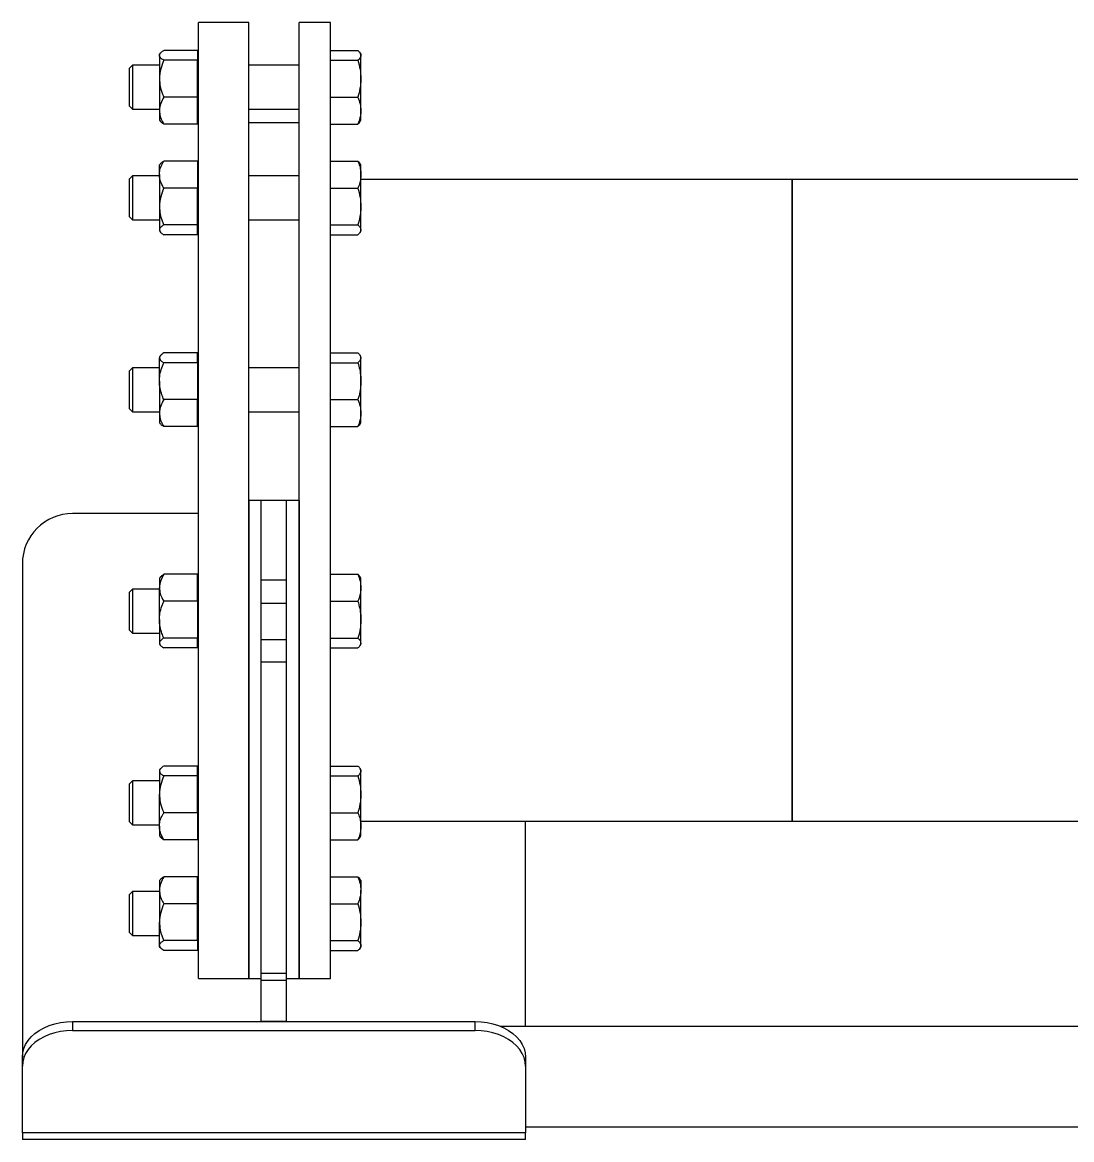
# Model space of a CAD drawing. Header units: inches. Extents: x 0.9 to 28, y -4.2 to 11.7.
# Drawn here: x 8.7701 to 8.9873, y 7.2933 to 7.5246 of the extents above; entities that cross this region are included whole.
import ezdxf

# ---------------------------------------------------------------- set-up
doc = ezdxf.new("R2010")
doc.units = ezdxf.units.IN
doc.header["$MEASUREMENT"] = 0

msp = doc.modelspace()

# ---------------------------------------------------------------- linework, layer by layer
at = {"color": 7, "linetype": 'Continuous', "lineweight": 25}
for p, q in [((8.816949689820218, 7.524617104737804), (8.806533023153552, 7.524617104737804)), ((8.80653302315355, 7.451271072742742), (8.806533023153552, 7.524617104737804)), ((8.816949689820216, 7.451271072742742), (8.816949689820218, 7.524617104737804)), ((8.833876773153552, 7.524617104737804), (8.827366356486886, 7.524617104737804)), ((8.827366356486884, 7.451271072742741), (8.827366356486886, 7.524617104737804)), ((8.83387677315355, 7.451271072742741), (8.833876773153552, 7.524617104737804)), ((8.798657528583677, 7.518257841173285), (8.798449689820218, 7.518016787273815)), ((8.798449689820218, 7.517783947086791), (8.798449689820218, 7.518016787273815)), ((8.798449689820218, 7.517783947086791), (8.798449689820218, 7.512952050748683)), ((8.806366356486885, 7.518805046930093), (8.799361148153551, 7.518805046930093)), ((8.806366356486885, 7.516762847243489), (8.799361148153551, 7.516762847243489)), ((8.806366356486885, 7.518805046930093), (8.806366356486885, 7.517783947086791)), ((8.806533023153552, 7.518016787273815), (8.806366356486885, 7.518016787273815)), ((8.806366356486885, 7.517783947086791), (8.806366356486885, 7.516762847243489)), ((8.806366356486885, 7.512952050748683), (8.806366356486885, 7.516762847243489)), ((8.833876773153552, 7.518805046930093), (8.839558111104125, 7.518805046930093)), ((8.833876773153552, 7.516762847243488), (8.839558111104125, 7.516762847243488)), ((8.840168439820218, 7.518016787273815), (8.84002926728647, 7.518257841173284)), ((8.840168439820218, 7.51778394708679), (8.840168439820218, 7.518016787273815)), ((8.840168439820218, 7.512952050748682), (8.840168439820218, 7.51778394708679)), ((8.792899168986885, 7.515740745607149), (8.792210106486886, 7.515051683107149)), ((8.792210106486886, 7.515051683107149), (8.792210106486884, 7.507315224773816)), ((8.798449689820218, 7.515740745607149), (8.792899168986885, 7.515740745607149)), ((8.792899168986885, 7.515740745607149), (8.792899168986885, 7.506626162273816)), ((8.827366356486886, 7.515740745607149), (8.816949689820218, 7.515740745607149)), ((8.798449689820218, 7.512952050748683), (8.798449689820218, 7.506351557602374)), ((8.806366356486885, 7.509141254253877), (8.806366356486885, 7.512952050748683)), ((8.840168439820218, 7.506351557602374), (8.840168439820218, 7.512952050748682)), ((8.792210106486884, 7.507315224773816), (8.792899168986885, 7.506626162273816)), ((8.806366356486885, 7.509141254253877), (8.799361148153551, 7.509141254253877)), ((8.806366356486885, 7.506351557602374), (8.806366356486885, 7.509141254253877)), ((8.833876773153552, 7.509141254253876), (8.839558111104125, 7.509141254253876)), ((8.792899168986885, 7.506626162273816), (8.798449689820218, 7.506626162273816)), ((8.798449689820218, 7.506351557602374), (8.798449689820218, 7.504350120607149)), ((8.806366356486885, 7.503561860950871), (8.806366356486885, 7.506351557602374)), ((8.816949689820218, 7.506626162273816), (8.827366356486886, 7.506626162273816)), ((8.840168439820218, 7.504350120607149), (8.840168439820218, 7.506351557602374)), ((8.798449689820218, 7.504350120607149), (8.798657528583675, 7.50410906670768)), ((8.806366356486885, 7.503561860950871), (8.799361148153551, 7.503561860950871)), ((8.806366356486885, 7.504350120607149), (8.806533023153552, 7.504350120607149)), ((8.827366356486884, 7.503783771404471), (8.816949689820218, 7.503783771404471)), ((8.833876773153552, 7.503561860950871), (8.839558111104125, 7.50356186095087)), ((8.84002926728647, 7.504109066707679), (8.840168439820218, 7.504350120607149)), ((8.806366356486885, 7.495888777311641), (8.799361148153551, 7.495888777311641)), ((8.806366356486885, 7.495888777311641), (8.806366356486885, 7.493099080660137)), ((8.833876773153552, 7.49588877731164), (8.839558111104125, 7.49588877731164)), ((8.798663604511312, 7.495348618488835), (8.798449689820218, 7.495100517655363)), ((8.798449689820218, 7.493099080660137), (8.798449689820218, 7.495100517655363)), ((8.798669088479388, 7.495354978861019), (8.79866360451131, 7.495348618488836)), ((8.806533023153552, 7.495100517655363), (8.806366356486885, 7.495100517655363)), ((8.840168439820218, 7.495100517655362), (8.840024807124399, 7.49534929678215)), ((8.840168439820218, 7.493099080660136), (8.840168439820218, 7.495100517655362)), ((8.792899168986885, 7.492824475988696), (8.792210106486884, 7.492135413488696)), ((8.792210106486886, 7.492135413488696), (8.792210106486884, 7.484398955155363)), ((8.798449689820218, 7.492824475988696), (8.792899168986885, 7.492824475988696)), ((8.792899168986885, 7.492824475988696), (8.792899168986885, 7.483709892655363)), ((8.798449689820218, 7.493099080660137), (8.798449689820218, 7.486498587513829)), ((8.806366356486885, 7.493099080660137), (8.806366356486885, 7.490309384008635)), ((8.827366356486884, 7.492824475988696), (8.816949689820218, 7.492824475988696)), ((8.840168439820218, 7.486498587513829), (8.840168439820218, 7.493099080660136)), ((8.929449689820217, 7.492065021404469), (8.840168439820218, 7.49206502140447)), ((9.169033023153547, 7.492065021404463), (8.929449689820213, 7.492065021404469)), ((8.929449689820213, 7.492065021404469), (8.92944968982021, 7.359252521404469)), ((8.929449689820217, 7.442845973618308), (8.929449689820217, 7.492065021404469)), ((8.806366356486885, 7.490309384008635), (8.799361148153551, 7.490309384008635)), ((8.806366356486885, 7.486498587513829), (8.806366356486885, 7.490309384008635)), ((8.833876773153552, 7.490309384008634), (8.839558111104125, 7.490309384008634)), ((8.798449689820218, 7.486498587513829), (8.798449689820218, 7.481666691175721)), ((8.806366356486885, 7.482687791019023), (8.806366356486885, 7.486498587513829)), ((8.840168439820218, 7.48166669117572), (8.840168439820218, 7.486498587513829)), ((8.792210106486884, 7.484398955155363), (8.792899168986885, 7.483709892655363)), ((8.792899168986885, 7.483709892655363), (8.798449689820218, 7.483709892655362)), ((8.806366356486885, 7.482687791019023), (8.799361148153551, 7.482687791019023)), ((8.806366356486885, 7.481666691175721), (8.806366356486885, 7.482687791019023)), ((8.816949689820216, 7.483709892655362), (8.827366356486884, 7.483709892655362)), ((8.833876773153552, 7.482687791019023), (8.839558111104125, 7.482687791019023)), ((8.798449689820218, 7.481666691175721), (8.798449689820218, 7.481433850988696)), ((8.798449689820218, 7.481433850988696), (8.798663604511312, 7.481185750155223)), ((8.806366356486885, 7.480645591332419), (8.799361148153551, 7.480645591332419)), ((8.806366356486885, 7.480645591332419), (8.806366356486885, 7.481666691175721)), ((8.806366356486885, 7.481433850988696), (8.806533023153552, 7.481433850988696)), ((8.833876773153552, 7.480645591332418), (8.839558111104125, 7.480645591332418)), ((8.840024807124397, 7.481185071861908), (8.840168439820218, 7.481433850988696)), ((8.840168439820218, 7.481433850988696), (8.840168439820218, 7.48166669117572)), ((8.798669088479386, 7.455662835561911), (8.798449689820218, 7.455408374356256)), ((8.798449689820218, 7.455408374356256), (8.798449689820218, 7.455175534169232)), ((8.798449689820218, 7.450343637831124), (8.798449689820218, 7.455175534169232)), ((8.806366356486883, 7.456196634012535), (8.799361148153551, 7.456196634012535)), ((8.806366356486883, 7.45415443432593), (8.799361148153551, 7.45415443432593)), ((8.806366356486883, 7.455175534169232), (8.806366356486883, 7.456196634012535)), ((8.80653302315355, 7.455408374356256), (8.806366356486883, 7.455408374356256)), ((8.806366356486883, 7.45415443432593), (8.806366356486883, 7.455175534169232)), ((8.806366356486883, 7.45415443432593), (8.806366356486883, 7.450343637831124)), ((8.83387677315355, 7.456196634012534), (8.839558111104125, 7.456196634012534)), ((8.83387677315355, 7.454154434325929), (8.839558111104125, 7.454154434325929)), ((8.840168439820218, 7.455408374356256), (8.840025862147895, 7.455655326128742)), ((8.840168439820218, 7.455175534169232), (8.840168439820218, 7.455408374356256)), ((8.840168439820218, 7.450343637831123), (8.840168439820218, 7.455175534169232)), ((8.792899168986885, 7.45313233268959), (8.792210106486884, 7.45244327018959)), ((8.792210106486884, 7.45244327018959), (8.792210106486884, 7.444706811856257)), ((8.798449689820218, 7.45313233268959), (8.792899168986885, 7.45313233268959)), ((8.792899168986885, 7.45313233268959), (8.792899168986882, 7.444017749356258)), ((8.827366356486884, 7.45313233268959), (8.816949689820216, 7.45313233268959)), ((8.798449689820218, 7.450343637831124), (8.798449689820218, 7.443743144684816)), ((8.806366356486883, 7.450343637831124), (8.806366356486883, 7.446532841336319)), ((8.806533023153547, 7.326700438071137), (8.80653302315355, 7.451271072742742)), ((8.816949689820214, 7.326700438071137), (8.816949689820216, 7.451271072742742)), ((8.827366356486882, 7.326700438071137), (8.827366356486884, 7.451271072742741)), ((8.833876773153548, 7.326700438071137), (8.83387677315355, 7.451271072742741)), ((8.840168439820218, 7.443743144684815), (8.840168439820218, 7.450343637831123)), ((8.806366356486883, 7.446532841336319), (8.799361148153551, 7.446532841336319)), ((8.806366356486883, 7.443743144684815), (8.806366356486883, 7.446532841336319)), ((8.83387677315355, 7.446532841336317), (8.839558111104123, 7.446532841336317)), ((8.792210106486884, 7.444706811856257), (8.792899168986882, 7.444017749356258)), ((8.792899168986882, 7.444017749356258), (8.798449689820218, 7.444017749356258)), ((8.798449689820218, 7.443743144684816), (8.798449689820218, 7.441741707689591)), ((8.806366356486883, 7.440953448033312), (8.806366356486883, 7.443743144684815)), ((8.816949689820216, 7.444017749356258), (8.827366356486884, 7.444017749356257)), ((8.840168439820218, 7.441741707689589), (8.840168439820218, 7.443743144684815)), ((8.929449689820215, 7.359252521404469), (8.929449689820217, 7.442845973618308)), ((8.798449689820218, 7.441741707689591), (8.798669088479386, 7.441487246483936)), ((8.806366356486883, 7.440953448033312), (8.799361148153551, 7.440953448033312)), ((8.806366356486883, 7.441741707689591), (8.80653302315355, 7.441741707689591)), ((8.83387677315355, 7.440953448033312), (8.839558111104123, 7.440953448033312)), ((8.840025862147895, 7.441494755917104), (8.840168439820218, 7.441741707689589)), ((8.816949689820216, 7.425658771404431), (8.816949689820216, 7.326700438071098)), ((8.827366356486884, 7.425658771404431), (8.816949689820216, 7.425658771404431)), ((8.824762189820216, 7.425658771404431), (8.819553856486882, 7.425658771404431)), ((8.819553856486882, 7.409145052064494), (8.819553856486882, 7.425658771404431)), ((8.824762189820216, 7.409145052064494), (8.824762189820216, 7.425658771404431)), ((8.827366356486884, 7.425658771404431), (8.827366356486884, 7.326700438071098)), ((8.80653302315355, 7.422937532883197), (8.780491356486884, 7.422937532883197)), ((8.770074689820216, 7.412520866216531), (8.770074689820216, 7.31041287364801)), ((8.806366356486883, 7.41036409477563), (8.79936114815355, 7.41036409477563)), ((8.806366356486883, 7.407574398124127), (8.806366356486883, 7.41036409477563)), ((8.83387677315355, 7.410364094775629), (8.839558111104123, 7.410364094775629)), ((8.79866360451131, 7.409823935952826), (8.798449689820215, 7.409575835119353)), ((8.798449689820215, 7.409575835119353), (8.798449689820215, 7.407574398124127)), ((8.798669088479386, 7.409830296325008), (8.79866360451131, 7.409823935952826)), ((8.80653302315355, 7.409575835119352), (8.806366356486883, 7.409575835119352)), ((8.824762189820216, 7.409145052064494), (8.819553856486882, 7.409145052064494)), ((8.819553856486882, 7.404290284655973), (8.819553856486882, 7.409145052064494)), ((8.824762189820216, 7.404290284655973), (8.824762189820216, 7.409145052064494)), ((8.840168439820218, 7.409575835119352), (8.840024807124397, 7.409824614246139)), ((8.840168439820218, 7.407574398124126), (8.840168439820218, 7.409575835119352)), ((8.792899168986882, 7.407299793452686), (8.792210106486884, 7.406610730952686)), ((8.792210106486884, 7.406610730952686), (8.792210106486884, 7.398874272619352)), ((8.798449689820215, 7.407299793452686), (8.792899168986882, 7.407299793452686)), ((8.792899168986882, 7.407299793452686), (8.792899168986882, 7.398185210119353)), ((8.798449689820215, 7.400973904977818), (8.798449689820215, 7.407574398124127)), ((8.806366356486883, 7.404784701472623), (8.806366356486883, 7.407574398124127)), ((8.840168439820218, 7.400973904977818), (8.840168439820218, 7.407574398124126)), ((8.806366356486883, 7.404784701472623), (8.79936114815355, 7.404784701472624)), ((8.806366356486883, 7.404784701472623), (8.806366356486883, 7.400973904977818)), ((8.824762189820216, 7.404290284655973), (8.819553856486882, 7.404290284655973)), ((8.819553856486882, 7.396809112754942), (8.819553856486882, 7.404290284655973)), ((8.824762189820216, 7.396809112754942), (8.824762189820216, 7.404290284655973)), ((8.83387677315355, 7.404784701472623), (8.839558111104123, 7.404784701472623)), ((8.798449689820215, 7.400973904977818), (8.798449689820215, 7.39614200863971)), ((8.806366356486883, 7.400973904977818), (8.806366356486883, 7.397163108483012)), ((8.840168439820218, 7.39614200863971), (8.840168439820218, 7.400973904977818)), ((8.792210106486884, 7.398874272619352), (8.792899168986882, 7.398185210119353)), ((8.792899168986882, 7.398185210119353), (8.798449689820215, 7.398185210119353)), ((8.806366356486883, 7.397163108483012), (8.79936114815355, 7.397163108483014)), ((8.806366356486883, 7.39614200863971), (8.806366356486883, 7.397163108483012)), ((8.824762189820216, 7.396809112754942), (8.819553856486882, 7.396809112754942)), ((8.819553856486882, 7.392209411314564), (8.819553856486882, 7.396809112754942)), ((8.824762189820216, 7.392209411314564), (8.824762189820216, 7.396809112754942)), ((8.83387677315355, 7.397163108483012), (8.839558111104123, 7.397163108483012)), ((8.798449689820215, 7.39614200863971), (8.798449689820215, 7.395909168452686)), ((8.798449689820215, 7.395909168452686), (8.79866360451131, 7.395661067619213)), ((8.806366356486883, 7.395120908796407), (8.79936114815355, 7.395120908796407)), ((8.806366356486883, 7.395120908796407), (8.806366356486883, 7.39614200863971)), ((8.806366356486883, 7.395909168452685), (8.80653302315355, 7.395909168452685)), ((8.83387677315355, 7.395120908796407), (8.839558111104123, 7.395120908796407)), ((8.840024807124397, 7.395660389325897), (8.840168439820218, 7.395909168452684)), ((8.840168439820218, 7.395909168452684), (8.840168439820218, 7.39614200863971)), ((8.824762189820216, 7.392209411314564), (8.819553856486882, 7.392209411314564)), ((8.819553856486882, 7.327749621752135), (8.819553856486882, 7.392209411314564)), ((8.824762189820216, 7.327749621752135), (8.824762189820216, 7.392209411314564)), ((8.798669088479386, 7.3701381530259), (8.798449689820215, 7.369883691820245)), ((8.798449689820215, 7.369883691820245), (8.798449689820215, 7.369650851633221)), ((8.798449689820215, 7.369650851633221), (8.798449689820215, 7.364818955295113)), ((8.806366356486883, 7.370671951476524), (8.79936114815355, 7.370671951476524)), ((8.806366356486883, 7.368629751789918), (8.79936114815355, 7.368629751789919)), ((8.806366356486883, 7.369650851633221), (8.806366356486883, 7.370671951476524)), ((8.80653302315355, 7.369883691820245), (8.806366356486883, 7.369883691820245)), ((8.806366356486883, 7.368629751789918), (8.806366356486883, 7.369650851633221)), ((8.806366356486883, 7.364818955295112), (8.806366356486883, 7.368629751789918)), ((8.833876773153548, 7.370671951476522), (8.839558111104123, 7.370671951476522)), ((8.833876773153548, 7.368629751789918), (8.839558111104123, 7.368629751789918)), ((8.840168439820214, 7.369883691820245), (8.840025862147893, 7.370130643592731)), ((8.840168439820214, 7.369883691820245), (8.840168439820214, 7.369650851633221)), ((8.840168439820214, 7.364818955295112), (8.840168439820214, 7.369650851633221)), ((8.792899168986882, 7.367607650153579), (8.792210106486882, 7.366918587653579)), ((8.792210106486882, 7.366918587653579), (8.792210106486882, 7.359182129320246)), ((8.798449689820215, 7.367607650153579), (8.792899168986882, 7.367607650153579)), ((8.792899168986882, 7.367607650153579), (8.792899168986882, 7.358493066820246)), ((8.798449689820215, 7.358218462148804), (8.798449689820215, 7.364818955295113)), ((8.806366356486883, 7.361008158800306), (8.806366356486883, 7.364818955295112)), ((8.840168439820214, 7.358218462148804), (8.840168439820214, 7.364818955295112)), ((8.806366356486883, 7.361008158800306), (8.79936114815355, 7.361008158800308)), ((8.806366356486883, 7.361008158800306), (8.806366356486883, 7.358218462148804)), ((8.833876773153548, 7.361008158800306), (8.83955811110412, 7.361008158800306)), ((8.792210106486882, 7.359182129320246), (8.792899168986882, 7.358493066820246)), ((8.792899168986882, 7.358493066820246), (8.798449689820215, 7.358493066820246)), ((8.798449689820215, 7.358218462148804), (8.798449689820215, 7.35621702515358)), ((8.806366356486883, 7.358218462148804), (8.806366356486883, 7.355428765497301)), ((8.840168439820214, 7.359252521404471), (8.929449689820215, 7.359252521404469)), ((8.840168439820214, 7.356217025153578), (8.840168439820214, 7.358218462148804)), ((8.874241356486884, 7.316775897388684), (8.874241356486884, 7.35925252140447)), ((8.92944968982021, 7.359252521404469), (9.169033023153544, 7.359252521404464)), ((8.798449689820215, 7.35621702515358), (8.798669088479386, 7.355962563947925)), ((8.806366356486883, 7.355428765497301), (8.79936114815355, 7.355428765497301)), ((8.806366356486883, 7.356217025153579), (8.80653302315355, 7.356217025153579)), ((8.833876773153548, 7.3554287654973), (8.83955811110412, 7.3554287654973)), ((8.840024807124395, 7.355968246026791), (8.840025862147893, 7.355970073381092)), ((8.840025862147893, 7.355970073381092), (8.840168439820214, 7.356217025153578)), ((8.806366356486881, 7.347755681858072), (8.79936114815355, 7.347755681858072)), ((8.806366356486881, 7.344965985206567), (8.806366356486881, 7.347755681858072)), ((8.833876773153548, 7.347755681858071), (8.83955811110412, 7.347755681858071)), ((8.798657528583673, 7.347208476101263), (8.798449689820215, 7.346967422201794)), ((8.798449689820215, 7.346967422201794), (8.798449689820215, 7.344965985206569)), ((8.80653302315355, 7.346967422201793), (8.806366356486881, 7.346967422201793)), ((8.840168439820214, 7.346967422201793), (8.840029267286466, 7.347208476101262)), ((8.840168439820214, 7.346967422201793), (8.840168439820214, 7.344965985206567)), ((8.792899168986882, 7.344691380535127), (8.792210106486882, 7.344002318035127)), ((8.792210106486882, 7.344002318035127), (8.792210106486882, 7.336265859701793)), ((8.798449689820215, 7.344691380535127), (8.792899168986882, 7.344691380535127)), ((8.792899168986882, 7.344691380535127), (8.792899168986882, 7.335576797201794)), ((8.798449689820215, 7.344965985206569), (8.798449689820215, 7.338365492060259)), ((8.806366356486881, 7.342176288555065), (8.806366356486881, 7.344965985206567)), ((8.840168439820214, 7.338365492060259), (8.840168439820214, 7.344965985206567)), ((8.806366356486881, 7.342176288555065), (8.79936114815355, 7.342176288555065)), ((8.806366356486881, 7.338365492060259), (8.806366356486881, 7.342176288555065)), ((8.833876773153548, 7.342176288555065), (8.83955811110412, 7.342176288555065)), ((8.792210106486882, 7.336265859701793), (8.792899168986882, 7.335576797201794)), ((8.798449689820215, 7.333533595722152), (8.798449689820215, 7.338365492060259)), ((8.806366356486881, 7.334554695565454), (8.806366356486881, 7.338365492060259)), ((8.840168439820214, 7.33353359572215), (8.840168439820214, 7.338365492060259)), ((8.792899168986882, 7.335576797201794), (8.798449689820215, 7.335576797201793)), ((8.806366356486881, 7.334554695565454), (8.799361148153547, 7.334554695565454)), ((8.806366356486881, 7.334554695565454), (8.806366356486881, 7.333533595722152)), ((8.833876773153548, 7.334554695565453), (8.83955811110412, 7.334554695565453)), ((8.798449689820215, 7.333533595722152), (8.798449689820215, 7.333300755535126)), ((8.798449689820215, 7.333300755535126), (8.798657528583673, 7.333059701635658)), ((8.806366356486881, 7.332512495878849), (8.799361148153547, 7.332512495878849)), ((8.806366356486881, 7.333533595722152), (8.806366356486881, 7.332512495878849)), ((8.806366356486881, 7.333300755535126), (8.806533023153547, 7.333300755535126)), ((8.833876773153548, 7.332512495878849), (8.83955811110412, 7.332512495878849)), ((8.840029267286466, 7.333059701635657), (8.840168439820214, 7.333300755535126)), ((8.840168439820214, 7.333300755535126), (8.840168439820214, 7.33353359572215)), ((8.824762189820216, 7.327749621752135), (8.819553856486882, 7.327749621752135)), ((8.819553856486882, 7.326307577993957), (8.819553856486882, 7.327749621752135)), ((8.824762189820216, 7.326307577993957), (8.824762189820216, 7.327749621752135)), ((8.806533023153547, 7.326700438071137), (8.816949689820214, 7.326700438071137)), ((8.816949689820216, 7.326700438071098), (8.819553856486882, 7.326700438071098)), ((8.819553856486882, 7.31777856928537), (8.819553856486882, 7.326307577993957)), ((8.824762189820216, 7.326307577993957), (8.819553856486882, 7.326307577993957)), ((8.824762189820216, 7.326700438071098), (8.827366356486884, 7.326700438071098)), ((8.824762189820216, 7.31777856928537), (8.824762189820216, 7.326307577993957)), ((8.827366356486882, 7.326700438071137), (8.833876773153548, 7.326700438071137)), ((8.780491356486884, 7.31777856928537), (8.780491356486884, 7.31593714537603)), ((8.780491356486884, 7.31777856928537), (8.863824689820216, 7.31777856928537)), ((8.824762189820216, 7.31777856928537), (8.819553856486882, 7.31777856928537)), ((8.863824689820216, 7.31593714537603), (8.863824689820216, 7.31777856928537)), ((8.780491356486884, 7.31593714537603), (8.863824689820216, 7.31593714537603)), ((10.16378604286049, 7.316775897388684), (8.86907167011327, 7.316775897388684)), ((8.770074689820216, 7.30857144973867), (8.770074689820216, 7.31041287364801)), ((8.770074689820216, 7.294741844062164), (8.770074689820216, 7.30857144973867)), ((8.874241356486884, 7.31041287364801), (8.874241356486884, 7.30857144973867)), ((8.874241356486884, 7.30857144973867), (8.874241356486884, 7.294741844062164)), ((8.874241356486884, 7.294741844062164), (8.770074689820216, 7.294741844062164)), ((8.770074689820216, 7.294741844062164), (8.770074689820216, 7.293338397388684)), ((10.15861635648688, 7.29594256405535), (8.874241356486884, 7.29594256405535)), ((8.874241356486884, 7.293338397388684), (8.874241356486884, 7.294741844062164)), ((8.874241356486884, 7.293338397388684), (8.770074689820216, 7.293338397388684))]:
    msp.add_line(p, q, dxfattribs=at)
at = {"color": 7, "linetype": 'Continuous', "lineweight": 25, "flags": 128}
for points in [[(8.770074689820216, 7.31041287364801), (8.770150639048362, 7.311300710147909), (8.770377379222028, 7.312175599992405), (8.77075160395891, 7.313024785317486), (8.77126785621966, 7.313835883088913), (8.771918607883824, 7.314597065674746), (8.772694369526768, 7.315297233318849), (8.773583828796875, 7.315926176000331), (8.7745740153751, 7.31647472231864), (8.775650490111428, 7.316934873233238), (8.77679755558019, 7.317299918707619), (8.777998484983888, 7.317564535556755), (8.779235766067558, 7.317724865071122), (8.780491356486884, 7.31777856928537)], [(8.863824689820216, 7.31777856928537), (8.865080280239543, 7.317724865071122), (8.86631756132321, 7.317564535556755), (8.86751849072691, 7.317299918707619), (8.868665556195673, 7.316934873233238), (8.869742030932, 7.31647472231864), (8.870732217510223, 7.315926176000331), (8.871621676780332, 7.315297233318849), (8.872397438423274, 7.314597065674746), (8.873048190087436, 7.313835883088913), (8.87356444234819, 7.313024785317486), (8.87393866708507, 7.312175599992405), (8.874165407258738, 7.311300710147909), (8.874241356486884, 7.31041287364801)], [(8.780491356486884, 7.31593714537603), (8.779235766067558, 7.315883441161782), (8.777998484983888, 7.315723111647415), (8.77679755558019, 7.315458494798279), (8.775650490111428, 7.315093449323898), (8.7745740153751, 7.314633298409301), (8.773583828796875, 7.314084752090992), (8.772694369526768, 7.313455809409509), (8.771918607883824, 7.312755641765406), (8.77126785621966, 7.311994459179573), (8.77075160395891, 7.311183361408146), (8.770377379222028, 7.310334176083066), (8.770150639048362, 7.309459286238569), (8.770074689820216, 7.30857144973867)], [(8.874241356486884, 7.30857144973867), (8.874165407258738, 7.309459286238569), (8.87393866708507, 7.310334176083066), (8.87356444234819, 7.311183361408146), (8.873048190087436, 7.311994459179573), (8.872397438423276, 7.312755641765406), (8.871621676780332, 7.313455809409509), (8.870732217510223, 7.314084752090992), (8.869742030932, 7.314633298409301), (8.868665556195673, 7.315093449323898), (8.86751849072691, 7.315458494798279), (8.86631756132321, 7.315723111647415), (8.865080280239543, 7.315883441161783), (8.863824689820216, 7.31593714537603)]]:
    msp.add_lwpolyline(points, dxfattribs=at)
at = {"color": 7, "linetype": 'Continuous', "lineweight": 25}
msp.add_arc((8.780491356486884, 7.412520866216531), 0.01041666666666785, 90, 180, dxfattribs=at)
for points, knots in [([(8.798449689820218, 7.517783947086791), (8.798450652835417, 7.517807237249408), (8.798456973964106, 7.517960111383938), (8.798606362434837, 7.518245492755289), (8.798970821714239, 7.518561072901274), (8.79926450612849, 7.518744640711521), (8.799361148153551, 7.518805046930093)], [0, 0, 0, 0, 0.06625438873008037, 0.4348867160202424, 0.8140395284738059, 1, 1, 1, 1]), ([(8.799361148153551, 7.516762847243489), (8.799225731946718, 7.516849299801194), (8.79890534999672, 7.517053838383891), (8.798535972352353, 7.517394691309775), (8.798478692748125, 7.517653103021843), (8.798449689820218, 7.517783947086791)], [0, 0, 0, 0, 0.2654708005954766, 0.6280788300799357, 1, 1, 1, 1]), ([(8.799361148153551, 7.516762847243489), (8.799121814585563, 7.516170505237236), (8.798634429660515, 7.514964245009105), (8.798451409591115, 7.513646415584987), (8.798449735178346, 7.51297036428648), (8.798449689820218, 7.512952050748683)], [0, 0, 0, 0, 0.4841952181635544, 0.9860273763411899, 1, 1, 1, 1]), ([(8.839558111104125, 7.518805046930093), (8.839688120237826, 7.518677905910806), (8.839949367295471, 7.518422422190175), (8.840140473266718, 7.518079180087499), (8.840160742647397, 7.517865203414239), (8.840168439820218, 7.51778394708679)], [0, 0, 0, 0, 0.3805934879738687, 0.7647841813874864, 1, 1, 1, 1]), ([(8.840168439820218, 7.51778394708679), (8.840147984402725, 7.517649367168553), (8.84010676772833, 7.517378195158886), (8.839849253370256, 7.517037914923879), (8.839634007112458, 7.516834552871257), (8.839558111104125, 7.516762847243488)], [0, 0, 0, 0, 0.3894480145147165, 0.7847188654868581, 1, 1, 1, 1]), ([(8.839558111104125, 7.516762847243488), (8.839728696768828, 7.516143957139547), (8.840072995735195, 7.514894829767371), (8.840136433035521, 7.513603553770073), (8.840168439820218, 7.512952050748682)], [0, 0, 0, 0, 0.4954579634769993, 1, 1, 1, 1]), ([(8.798449689820218, 7.512952050748683), (8.79848433123047, 7.51241895547725), (8.798554865871363, 7.51133350072064), (8.798963451506424, 7.510070617477426), (8.79927134542998, 7.509351111061234), (8.799361148153551, 7.509141254253877)], [0, 0, 0, 0, 0.4060446745436557, 0.8267623950146697, 0.9999999999999999, 0.9999999999999999, 0.9999999999999999, 0.9999999999999999]), ([(8.840168439820218, 7.512952050748682), (8.840167710757598, 7.512861702366937), (8.84016219079429, 7.512177646240072), (8.840028886797057, 7.510887913297394), (8.839715992024331, 7.509727019706972), (8.839558111104125, 7.509141254253876)], [0, 0, 0, 0, 0.07010571820324907, 0.5307925293049115, 0.9999999999999999, 0.9999999999999999, 0.9999999999999999, 0.9999999999999999]), ([(8.799361148153551, 7.509141254253877), (8.799121814585565, 7.508707629809843), (8.79863442966052, 7.507824586035701), (8.798451409591097, 7.506859867941539), (8.798449735178346, 7.506364964042508), (8.798449689820218, 7.506351557602374)], [0, 0, 0, 0, 0.484195218163571, 0.9860273763411885, 1, 1, 1, 1]), ([(8.839558111104125, 7.509141254253876), (8.839728696768828, 7.50868819525349), (8.840072995735195, 7.507773770551933), (8.840136433035521, 7.506828490915316), (8.840168439820218, 7.506351557602374)], [0, 0, 0, 0, 0.495457963477008, 1, 1, 1, 1]), ([(8.798449689820218, 7.506351557602374), (8.798484331230467, 7.505961304778412), (8.798554865871363, 7.505166696747255), (8.798963451506424, 7.504242202049195), (8.799271345429979, 7.503715486796171), (8.799361148153551, 7.503561860950871)], [0, 0, 0, 0, 0.4060446745436603, 0.8267623950147109, 1, 1, 1, 1]), ([(8.840168439820218, 7.506351557602374), (8.840167710757598, 7.506285417996554), (8.84016219079429, 7.505784654156461), (8.840028886797056, 7.504840504114224), (8.839715992024331, 7.503990671023855), (8.839558111104125, 7.50356186095087)], [0, 0, 0, 0, 0.07010571820324582, 0.5307925293049253, 1, 1, 1, 1]), ([(8.799361148153551, 7.503561860950871), (8.799221916019677, 7.503648117633077), (8.798933350317096, 7.503826889008698), (8.798761782862762, 7.504015508419229), (8.798672996219025, 7.504113119498615)], [0, 0, 0, 0, 0.4824971665978504, 1, 1, 1, 1]), ([(8.839558111104125, 7.50356186095087), (8.83963572418982, 7.50363350856263), (8.839831835455678, 7.503814546382626), (8.83994900247598, 7.504000185475808), (8.840019799421883, 7.504112355955216)], [0, 0, 0, 0, 0.395760464645934, 1, 1, 1, 1]), ([(8.798449689820218, 7.493099080660137), (8.798450652835417, 7.493162710567723), (8.798456973964107, 7.493580370470424), (8.798606362434835, 7.494360046876488), (8.798970821714239, 7.495222227869179), (8.79926450612849, 7.495723744453406), (8.799361148153551, 7.495888777311641)], [0, 0, 0, 0, 0.06625438873007801, 0.4348867160202422, 0.8140395284738069, 1, 1, 1, 1]), ([(8.798671960683544, 7.495341413724639), (8.798797407562692, 7.495468868129147), (8.798981052909673, 7.495655452351086), (8.79926968019171, 7.495832628862186), (8.799361148153551, 7.495888777311641)], [0, 0, 0, 0, 0.6830931532320503, 1, 1, 1, 1]), ([(8.839558111104125, 7.49588877731164), (8.839688120237826, 7.495541421587223), (8.839949367295468, 7.494843427081952), (8.840140473266715, 7.493905672218143), (8.840160742647397, 7.493321077075162), (8.840168439820218, 7.493099080660136)], [0, 0, 0, 0, 0.380593487973868, 0.7647841813874868, 1, 1, 1, 1]), ([(8.840011743911319, 7.495341754732561), (8.840003184029936, 7.495366300865083), (8.839938310994636, 7.495552329391754), (8.839734783504607, 7.495732435705219), (8.839558111104125, 7.49588877731164)], [0, 0, 0, 0, 0.1319482176266638, 1, 1, 1, 1]), ([(8.799361148153551, 7.490309384008635), (8.799225731946716, 7.490545576788731), (8.79890534999672, 7.491104386588765), (8.798535972352353, 7.492035614100192), (8.798478692748125, 7.49274160802683), (8.798449689820218, 7.493099080660137)], [0, 0, 0, 0, 0.2654708005955088, 0.6280788300799403, 1, 1, 1, 1]), ([(8.840168439820218, 7.493099080660136), (8.840147984402725, 7.492731401485834), (8.840106767728326, 7.491990545777834), (8.839849253370256, 7.491060882886982), (8.839634007112457, 7.490505287426889), (8.839558111104125, 7.490309384008634)], [0, 0, 0, 0, 0.3894480145147173, 0.7847188654868388, 1, 1, 1, 1]), ([(8.799361148153551, 7.490309384008635), (8.799121814585565, 7.489717042002381), (8.798634429660519, 7.48851078177425), (8.798451409591102, 7.487192952350135), (8.798449735178345, 7.486516901051626), (8.798449689820218, 7.486498587513829)], [0, 0, 0, 0, 0.4841952181635701, 0.9860273763411911, 1, 1, 1, 1]), ([(8.839558111104125, 7.490309384008634), (8.839728696768828, 7.489690493904693), (8.840072995735195, 7.488441366532518), (8.840136433035521, 7.487150090535218), (8.840168439820218, 7.486498587513829)], [0, 0, 0, 0, 0.4954579634770079, 1, 1, 1, 1]), ([(8.798449689820218, 7.486498587513829), (8.798484331230467, 7.485965492242396), (8.798554865871363, 7.484880037485786), (8.798963451506426, 7.483617154242571), (8.799271345429979, 7.48289764782638), (8.799361148153551, 7.482687791019023)], [0, 0, 0, 0, 0.4060446745436692, 0.8267623950146965, 1, 1, 1, 1]), ([(8.840168439820218, 7.486498587513829), (8.840167710757598, 7.486408239132083), (8.84016219079429, 7.485724183005218), (8.840028886797056, 7.484434450062539), (8.839715992024331, 7.483273556472118), (8.839558111104125, 7.482687791019023)], [0, 0, 0, 0, 0.07010571820324564, 0.5307925293049117, 1, 1, 1, 1]), ([(8.799361148153551, 7.482687791019023), (8.799121814585565, 7.482529073456805), (8.798634429660522, 7.482205857002816), (8.798451409591094, 7.481852745672861), (8.798449735178346, 7.481671598273384), (8.798449689820218, 7.481666691175721)], [0, 0, 0, 0, 0.4841952181635554, 0.9860273763411902, 1, 1, 1, 1]), ([(8.839558111104125, 7.482687791019023), (8.839728696768828, 7.482521959915468), (8.840072995735195, 7.482187257244849), (8.840136433035521, 7.481841260884168), (8.840168439820218, 7.48166669117572)], [0, 0, 0, 0, 0.4954579634770092, 0.9999999999999999, 0.9999999999999999, 0.9999999999999999, 0.9999999999999999]), ([(8.798449689820218, 7.481666691175721), (8.798484331230467, 7.481523848728251), (8.79855486587136, 7.481233002002798), (8.798963451506424, 7.480894613457643), (8.799271345429979, 7.480701822294476), (8.799361148153551, 7.480645591332419)], [0, 0, 0, 0, 0.4060446745436621, 0.8267623950147102, 1, 1, 1, 1]), ([(8.840168439820218, 7.48166669117572), (8.840167710757598, 7.481642482399794), (8.840162190794288, 7.481459190113023), (8.840028886797056, 7.48111360721258), (8.839715992024331, 7.480802546712528), (8.839558111104125, 7.480645591332418)], [0, 0, 0, 0, 0.07010571820324615, 0.5307925293049236, 1, 1, 1, 1]), ([(8.799361148153551, 7.456196634012535), (8.799121814585565, 7.456037916450317), (8.79863442966052, 7.455714699996326), (8.798451409591099, 7.455361588666373), (8.798449735178345, 7.455180441266895), (8.798449689820218, 7.455175534169232)], [0, 0, 0, 0, 0.484195218163556, 0.9860273763411885, 1, 1, 1, 1]), ([(8.798449689820215, 7.455175534169232), (8.798484331230467, 7.455032691721764), (8.798554865871363, 7.454741844996309), (8.798963451506424, 7.454403456451155), (8.799271345429979, 7.454210665287987), (8.799361148153551, 7.45415443432593)], [0, 0, 0, 0, 0.4060446745436642, 0.8267623950147112, 1, 1, 1, 1]), ([(8.798449689820218, 7.450343637831124), (8.798450652835417, 7.450430557901327), (8.798456973964107, 7.451001091938558), (8.798606362434834, 7.452066149715973), (8.798970821714239, 7.453243910854649), (8.799264506128486, 7.453928995249123), (8.799361148153551, 7.45415443432593)], [0, 0, 0, 0, 0.06625438873008055, 0.4348867160202431, 0.8140395284738072, 1, 1, 1, 1]), ([(8.839558111104125, 7.456196634012534), (8.839728696768827, 7.456030802908979), (8.840072995735195, 7.455696100238361), (8.840136433035518, 7.455350103877679), (8.840168439820218, 7.455175534169232)], [0, 0, 0, 0, 0.495457963477011, 1, 1, 1, 1]), ([(8.840168439820218, 7.455175534169232), (8.840167710757598, 7.455151325393306), (8.84016219079429, 7.454968033106535), (8.840028886797054, 7.454622450206092), (8.839715992024331, 7.45431138970604), (8.839558111104125, 7.454154434325929)], [0, 0, 0, 0, 0.07010571820324313, 0.5307925293049253, 1, 1, 1, 1]), ([(8.839558111104125, 7.454154434325929), (8.839688120237826, 7.453679937582226), (8.839949367295468, 7.452726459356324), (8.840140473266715, 7.45144546238984), (8.840160742647397, 7.450646890573598), (8.840168439820218, 7.450343637831123)], [0, 0, 0, 0, 0.3805934879738692, 0.764784181387486, 1, 1, 1, 1]), ([(8.799361148153551, 7.446532841336319), (8.799225731946716, 7.44685548667412), (8.798905349996717, 7.447618835056852), (8.798535972352353, 7.448890915494163), (8.798478692748125, 7.449855321132869), (8.798449689820218, 7.450343637831124)], [0, 0, 0, 0, 0.2654708005955072, 0.6280788300799399, 0.9999999999999999, 0.9999999999999999, 0.9999999999999999, 0.9999999999999999]), ([(8.840168439820218, 7.450343637831123), (8.840147984402721, 7.449841378738583), (8.840106767728326, 7.448829351020915), (8.839849253370256, 7.447559407895058), (8.839634007112457, 7.446800450382344), (8.839558111104123, 7.446532841336317)], [0, 0, 0, 0, 0.3894480145147171, 0.7847188654868376, 0.9999999999999999, 0.9999999999999999, 0.9999999999999999, 0.9999999999999999]), ([(8.799361148153551, 7.446532841336319), (8.799121814585565, 7.446099216892284), (8.798634429660522, 7.445216173118142), (8.798451409591092, 7.44425145502398), (8.798449735178345, 7.44375655112495), (8.798449689820218, 7.443743144684816)], [0, 0, 0, 0, 0.4841952181635702, 0.9860273763411909, 1, 1, 1, 1]), ([(8.839558111104123, 7.446532841336317), (8.839728696768827, 7.446079782335932), (8.840072995735193, 7.445165357634375), (8.840136433035518, 7.444220077997757), (8.840168439820218, 7.443743144684815)], [0, 0, 0, 0, 0.4954579634770097, 1, 1, 1, 1]), ([(8.798449689820218, 7.443743144684816), (8.798484331230467, 7.443352891860853), (8.79855486587136, 7.442558283829696), (8.798963451506424, 7.441633789131636), (8.799271345429979, 7.441107073878612), (8.799361148153551, 7.440953448033312)], [0, 0, 0, 0, 0.4060446745436553, 0.8267623950146988, 1, 1, 1, 1]), ([(8.840168439820218, 7.443743144684815), (8.840167710757598, 7.443677005078996), (8.840162190794288, 7.443176241238902), (8.840028886797054, 7.442232091196666), (8.839715992024328, 7.441382258106296), (8.839558111104123, 7.440953448033312)], [0, 0, 0, 0, 0.0701057182032493, 0.5307925293049265, 1, 1, 1, 1]), ([(8.799361148153551, 7.440953448033312), (8.799089424985347, 7.441110682743399), (8.798782968699802, 7.441288016040119), (8.798694250334185, 7.441478663972036), (8.79868419517934, 7.4415002716117)], [0, 0, 0, 0, 0.8866620820565111, 1, 1, 1, 1]), ([(8.839558111104123, 7.440953448033312), (8.839748214580029, 7.441118494308828), (8.839955697664223, 7.441298629417437), (8.840011303780495, 7.441484871630042), (8.840015961569938, 7.441500472018453)], [0, 0, 0, 0, 0.9162360230136576, 1, 1, 1, 1]), ([(8.79936114815355, 7.41036409477563), (8.799121814585563, 7.409930470331596), (8.798634429660515, 7.409047426557454), (8.798451409591102, 7.408082708463292), (8.798449735178345, 7.407587804564261), (8.798449689820215, 7.407574398124127)], [0, 0, 0, 0, 0.484195218163556, 0.9860273763411902, 1, 1, 1, 1]), ([(8.798671960683542, 7.409816731188629), (8.79879740756269, 7.409944185593137), (8.798981052909673, 7.410130769815076), (8.799269680191706, 7.410307946326176), (8.79936114815355, 7.41036409477563)], [0, 0, 0, 0, 0.6830931532320287, 0.9999999999999999, 0.9999999999999999, 0.9999999999999999, 0.9999999999999999]), ([(8.839558111104123, 7.410364094775629), (8.839728696768827, 7.409911035775242), (8.840072995735193, 7.408996611073686), (8.840136433035518, 7.408051331437068), (8.840168439820218, 7.407574398124126)], [0, 0, 0, 0, 0.4954579634770137, 1, 1, 1, 1]), ([(8.840011743911315, 7.40981707219655), (8.840003184029936, 7.409841618329073), (8.839938310994635, 7.410027646855744), (8.839734783504605, 7.410207753169209), (8.839558111104123, 7.410364094775629)], [0, 0, 0, 0, 0.1319482176266324, 0.9999999999999999, 0.9999999999999999, 0.9999999999999999, 0.9999999999999999]), ([(8.798449689820215, 7.407574398124127), (8.798484331230467, 7.407184145300164), (8.79855486587136, 7.406389537269007), (8.798963451506422, 7.405465042570947), (8.799271345429979, 7.404938327317923), (8.79936114815355, 7.404784701472624)], [0, 0, 0, 0, 0.4060446745436614, 0.8267623950146782, 1, 1, 1, 1]), ([(8.840168439820218, 7.407574398124126), (8.840167710757596, 7.407508258518307), (8.84016219079429, 7.407007494678213), (8.840028886797054, 7.406063344635977), (8.839715992024328, 7.405213511545607), (8.839558111104123, 7.404784701472623)], [0, 0, 0, 0, 0.07010571820324665, 0.5307925293049245, 1, 1, 1, 1]), ([(8.798449689820215, 7.400973904977818), (8.798450652835415, 7.40106082504802), (8.798456973964104, 7.401631359085252), (8.798606362434835, 7.402696416862667), (8.798970821714235, 7.403874178001344), (8.799264506128486, 7.404559262395817), (8.79936114815355, 7.404784701472624)], [0, 0, 0, 0, 0.06625438873007679, 0.4348867160202307, 0.8140395284738097, 1, 1, 1, 1]), ([(8.839558111104123, 7.404784701472623), (8.839688120237824, 7.404310204728921), (8.839949367295468, 7.403356726503018), (8.840140473266713, 7.402075729536533), (8.840160742647395, 7.401277157720291), (8.840168439820218, 7.400973904977818)], [0, 0, 0, 0, 0.3805934879738538, 0.7647841813874788, 1, 1, 1, 1]), ([(8.79936114815355, 7.397163108483014), (8.799225731946716, 7.397485753820814), (8.798905349996717, 7.398249102203547), (8.798535972352349, 7.399521182640856), (8.798478692748123, 7.400485588279563), (8.798449689820215, 7.400973904977818)], [0, 0, 0, 0, 0.2654708005954801, 0.6280788300799415, 1, 1, 1, 1]), ([(8.840168439820218, 7.400973904977818), (8.840147984402721, 7.400471645885277), (8.840106767728324, 7.39945961816761), (8.839849253370254, 7.398189675041753), (8.839634007112457, 7.397430717529037), (8.839558111104123, 7.397163108483012)], [0, 0, 0, 0, 0.3894480145147178, 0.7847188654868381, 0.9999999999999999, 0.9999999999999999, 0.9999999999999999, 0.9999999999999999]), ([(8.79936114815355, 7.397163108483014), (8.799121814585563, 7.397004390920794), (8.798634429660519, 7.396681174466805), (8.798451409591094, 7.396328063136851), (8.798449735178343, 7.396146915737374), (8.798449689820215, 7.39614200863971)], [0, 0, 0, 0, 0.484195218163557, 0.9860273763411926, 1, 1, 1, 1]), ([(8.839558111104123, 7.397163108483012), (8.839728696768827, 7.396997277379457), (8.840072995735193, 7.39666257470884), (8.840136433035518, 7.396316578348157), (8.840168439820214, 7.39614200863971)], [0, 0, 0, 0, 0.4954579634770073, 1, 1, 1, 1]), ([(8.798449689820215, 7.39614200863971), (8.798484331230467, 7.395999166192241), (8.79855486587136, 7.395708319466786), (8.798963451506422, 7.395369930921633), (8.799271345429979, 7.395177139758466), (8.79936114815355, 7.395120908796407)], [0, 0, 0, 0, 0.4060446745436571, 0.8267623950146997, 1, 1, 1, 1]), ([(8.840168439820214, 7.39614200863971), (8.840167710757596, 7.396117799863783), (8.840162190794288, 7.395934507577012), (8.840028886797054, 7.39558892467657), (8.839715992024328, 7.395277864176518), (8.839558111104123, 7.395120908796407)], [0, 0, 0, 0, 0.0701057182032498, 0.530792529304927, 1, 1, 1, 1]), ([(8.79936114815355, 7.370671951476524), (8.799121814585563, 7.370513233914306), (8.798634429660519, 7.370190017460315), (8.798451409591094, 7.369836906130361), (8.798449735178343, 7.369655758730884), (8.798449689820215, 7.369650851633221)], [0, 0, 0, 0, 0.4841952181635553, 0.9860273763411892, 1, 1, 1, 1]), ([(8.798449689820215, 7.369650851633221), (8.798484331230467, 7.369508009185752), (8.79855486587136, 7.369217162460298), (8.798963451506422, 7.368878773915144), (8.799271345429975, 7.368685982751976), (8.79936114815355, 7.368629751789919)], [0, 0, 0, 0, 0.4060446745436619, 0.8267623950147034, 1, 1, 1, 1]), ([(8.79936114815355, 7.368629751789919), (8.799121814585561, 7.368037409783666), (8.798634429660515, 7.366831149555534), (8.7984514095911, 7.365513320131418), (8.798449735178343, 7.364837268832909), (8.798449689820215, 7.364818955295113)], [0, 0, 0, 0, 0.4841952181635567, 0.986027376341192, 1, 1, 1, 1]), ([(8.839558111104123, 7.370671951476522), (8.839728696768827, 7.370506120372968), (8.840072995735193, 7.37017141770235), (8.840136433035518, 7.369825421341668), (8.840168439820214, 7.369650851633221)], [0, 0, 0, 0, 0.4954579634770105, 1, 1, 1, 1]), ([(8.840168439820214, 7.369650851633221), (8.840167710757596, 7.369626642857295), (8.840162190794288, 7.369443350570523), (8.84002888679705, 7.36909776767008), (8.839715992024328, 7.368786707170029), (8.839558111104123, 7.368629751789918)], [0, 0, 0, 0, 0.07010571820324582, 0.5307925293049248, 1, 1, 1, 1]), ([(8.839558111104123, 7.368629751789918), (8.839728696768827, 7.368010861685976), (8.840072995735193, 7.366761734313801), (8.840136433035518, 7.365470458316502), (8.840168439820214, 7.364818955295112)], [0, 0, 0, 0, 0.4954579634769986, 1, 1, 1, 1]), ([(8.798449689820215, 7.364818955295113), (8.798484331230465, 7.364285860023681), (8.79855486587136, 7.36320040526707), (8.798963451506424, 7.361937522023856), (8.799271345429975, 7.361218015607664), (8.79936114815355, 7.361008158800308)], [0, 0, 0, 0, 0.4060446745436616, 0.8267623950146794, 1, 1, 1, 1]), ([(8.840168439820214, 7.364818955295112), (8.840167710757594, 7.364728606913367), (8.840162190794286, 7.364044550786502), (8.840028886797054, 7.362754817843824), (8.839715992024328, 7.361593924253402), (8.83955811110412, 7.361008158800306)], [0, 0, 0, 0, 0.07010571820324571, 0.5307925293049099, 1, 1, 1, 1]), ([(8.798449689820215, 7.358218462148804), (8.798450652835415, 7.35828209205639), (8.798456973964104, 7.35869975195909), (8.798606362434834, 7.359479428365155), (8.798970821714235, 7.360341609357846), (8.799264506128486, 7.360843125942074), (8.79936114815355, 7.361008158800308)], [0, 0, 0, 0, 0.06625438873007675, 0.4348867160202295, 0.8140395284738098, 1, 1, 1, 1]), ([(8.83955811110412, 7.361008158800306), (8.839688120237824, 7.36066080307589), (8.839949367295466, 7.359962808570618), (8.840140473266711, 7.35902505370681), (8.840160742647393, 7.358440458563829), (8.840168439820214, 7.358218462148804)], [0, 0, 0, 0, 0.3805934879738678, 0.7647841813874845, 1, 1, 1, 1]), ([(8.79936114815355, 7.355428765497301), (8.799225731946715, 7.355664958277398), (8.798905349996717, 7.356223768077433), (8.798535972352349, 7.357154995588859), (8.798478692748123, 7.357860989515498), (8.798449689820215, 7.358218462148804)], [0, 0, 0, 0, 0.265470800595478, 0.6280788300799414, 1, 1, 1, 1]), ([(8.840168439820214, 7.358218462148804), (8.840147984402721, 7.3578507829745), (8.840106767728324, 7.357109927266499), (8.839849253370252, 7.35618026437565), (8.839634007112455, 7.355624668915556), (8.83955811110412, 7.3554287654973)], [0, 0, 0, 0, 0.3894480145147193, 0.7847188654868388, 1, 1, 1, 1]), ([(8.799361148153547, 7.355428765497301), (8.799089424985347, 7.355586000207388), (8.798782968699799, 7.355763333504107), (8.798694250334181, 7.355953981436024), (8.79868419517934, 7.355975589075688)], [0, 0, 0, 0, 0.8866620820565121, 0.9999999999999999, 0.9999999999999999, 0.9999999999999999, 0.9999999999999999]), ([(8.83955811110412, 7.3554287654973), (8.839748214580025, 7.355593811772817), (8.839955697664221, 7.355773946881425), (8.840011303780493, 7.355960189094031), (8.840015961569936, 7.355975789482441)], [0, 0, 0, 0, 0.9162360230136626, 1, 1, 1, 1]), ([(8.79936114815355, 7.347755681858072), (8.799121814585561, 7.347322057414036), (8.798634429660513, 7.346439013639895), (8.79845140959111, 7.345474295545733), (8.798449735178343, 7.344979391646702), (8.798449689820215, 7.344965985206569)], [0, 0, 0, 0, 0.4841952181635551, 0.9860273763411899, 1, 1, 1, 1]), ([(8.798658579224144, 7.347204683720772), (8.798784123972569, 7.347328991009674), (8.798973669296764, 7.347516668038548), (8.79926333994629, 7.347695349499832), (8.79936114815355, 7.347755681858072)], [0, 0, 0, 0, 0.6623468500565725, 1, 1, 1, 1]), ([(8.83955811110412, 7.347755681858071), (8.839728696768827, 7.347302622857685), (8.840072995735193, 7.346388198156127), (8.840136433035516, 7.34544291851951), (8.840168439820214, 7.344965985206567)], [0, 0, 0, 0, 0.4954579634770115, 1, 1, 1, 1]), ([(8.84000978474744, 7.347205428741393), (8.839983837485075, 7.347259940966798), (8.839895082317161, 7.347446405405739), (8.83969775234811, 7.3476275173536), (8.83955811110412, 7.347755681858071)], [0, 0, 0, 0, 0.2923464962758769, 1, 1, 1, 1]), ([(8.798449689820215, 7.344965985206569), (8.798484331230465, 7.344575732382605), (8.79855486587136, 7.343781124351448), (8.798963451506422, 7.342856629653388), (8.799271345429975, 7.342329914400365), (8.79936114815355, 7.342176288555065)], [0, 0, 0, 0, 0.4060446745436594, 0.8267623950146712, 0.9999999999999999, 0.9999999999999999, 0.9999999999999999, 0.9999999999999999]), ([(8.840168439820214, 7.344965985206567), (8.840167710757594, 7.344899845600748), (8.840162190794288, 7.344399081760654), (8.84002888679705, 7.343454931718417), (8.839715992024326, 7.342605098628049), (8.83955811110412, 7.342176288555065)], [0, 0, 0, 0, 0.07010571820324608, 0.5307925293049145, 1, 1, 1, 1]), ([(8.79936114815355, 7.342176288555065), (8.799121814585563, 7.341583946548813), (8.798634429660519, 7.34037768632068), (8.798451409591094, 7.339059856896564), (8.798449735178343, 7.338383805598057), (8.798449689820215, 7.338365492060259)], [0, 0, 0, 0, 0.4841952181635693, 0.9860273763411895, 1, 1, 1, 1]), ([(8.83955811110412, 7.342176288555065), (8.839728696768825, 7.341557398451123), (8.840072995735191, 7.340308271078948), (8.840136433035518, 7.33901699508165), (8.840168439820214, 7.338365492060259)], [0, 0, 0, 0, 0.4954579634770068, 1, 1, 1, 1]), ([(8.798449689820215, 7.338365492060259), (8.798484331230465, 7.337832396788827), (8.79855486587136, 7.336746942032216), (8.798963451506422, 7.335484058789003), (8.799271345429975, 7.33476455237281), (8.799361148153547, 7.334554695565454)], [0, 0, 0, 0, 0.4060446745436763, 0.8267623950147075, 1, 1, 1, 1]), ([(8.840168439820214, 7.338365492060259), (8.840167710757594, 7.338275143678514), (8.840162190794286, 7.337591087551649), (8.840028886797054, 7.33630135460897), (8.839715992024326, 7.335140461018549), (8.83955811110412, 7.334554695565453)], [0, 0, 0, 0, 0.07010571820324374, 0.530792529304909, 1, 1, 1, 1]), ([(8.798449689820215, 7.333533595722152), (8.798450652835415, 7.333556885884768), (8.798456973964104, 7.3337097600193), (8.798606362434834, 7.33399514139065), (8.798970821714235, 7.334310721536635), (8.799264506128486, 7.334494289346881), (8.799361148153547, 7.334554695565454)], [0, 0, 0, 0, 0.06625438873007944, 0.434886716020245, 0.8140395284738366, 1, 1, 1, 1]), ([(8.83955811110412, 7.334554695565453), (8.839688120237822, 7.334427554546167), (8.839949367295466, 7.334172070825535), (8.840140473266713, 7.33382882872286), (8.840160742647393, 7.3336148520496), (8.840168439820214, 7.33353359572215)], [0, 0, 0, 0, 0.3805934879738672, 0.7647841813874835, 1, 1, 1, 1]), ([(8.799361148153547, 7.332512495878849), (8.799225731946715, 7.332598948436555), (8.798905349996717, 7.332803487019252), (8.798535972352349, 7.333144339945136), (8.798478692748123, 7.333402751657204), (8.798449689820215, 7.333533595722152)], [0, 0, 0, 0, 0.2654708005954786, 0.6280788300799407, 1, 1, 1, 1]), ([(8.840168439820214, 7.33353359572215), (8.840147984402721, 7.333399015803913), (8.840106767728324, 7.333127843794246), (8.839849253370252, 7.33278756355924), (8.839634007112455, 7.332584201506618), (8.83955811110412, 7.332512495878849)], [0, 0, 0, 0, 0.3894480145147164, 0.7847188654868374, 1, 1, 1, 1])]:
    msp.add_open_spline(points, degree=3, knots=knots, dxfattribs=at)

doc.saveas('drawing.dxf')
